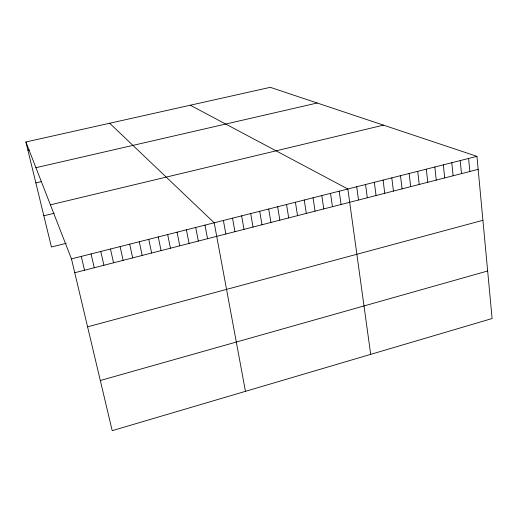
<?xml version="1.0" encoding="UTF-8"?>
<svg xmlns="http://www.w3.org/2000/svg" width="518" height="518" viewBox="0 0 518 518"><rect width="100%" height="100%" fill="white"/><g stroke="black" fill="none" stroke-linecap="round" stroke-linejoin="round"><path stroke-width="0.78" d="M100.311 380.503L487.658 270.985M87.587 326.839L482.918 220.299M74.754 272.733L478.159 169.367M71.471 258.883L476.942 156.352L492.1 318.531L112.205 430.665L71.471 258.883L25.9 141.977L270.279 87.335L476.942 156.352M66.207 243.324L51.431 247.002L25.9 141.977M43.836 215.766L54.183 213.274M50.401 204.824L383.469 125.136M35.846 182.88L41.44 181.572M35.923 167.696L317.204 103.004M27.907 150.246L29.325 149.929M190.3 105.219L347.85 188.999L370.694 354.37M109.667 123.245L214.199 222.792L245.454 391.336M81.287 256.397L84.518 270.228M91.058 253.93L94.237 267.741M100.783 251.47L103.911 265.261M110.47 249.022L113.539 262.794M120.111 246.581L123.129 260.334M129.707 244.153L132.673 257.886M139.264 241.738L142.178 255.452M148.776 239.335L151.638 253.03M158.249 236.94L161.059 250.615M167.677 234.557L170.435 248.213M177.065 232.181L179.772 245.823M186.409 229.817L189.07 243.441M195.713 227.467L198.329 241.064M204.979 225.123L207.543 238.707M223.381 220.467L225.848 234.013M232.524 218.156L234.945 231.682M241.628 215.857L244.004 229.364M250.693 213.565L253.017 227.052M259.719 211.279L261.998 224.754M268.7 209.007L270.933 222.462M277.648 206.747L279.837 220.182M286.558 204.493L288.694 217.91M295.422 202.253L297.52 215.65M304.254 200.019L306.306 213.397M313.047 197.798L315.061 211.156M321.808 195.584L323.769 208.922M330.523 193.376L332.446 206.701M339.206 191.181L341.084 204.487M356.721 186.752L358.514 200.019M365.553 184.518L367.301 197.772M374.339 182.297L376.049 195.526M383.093 180.083L384.757 193.298M391.809 177.881L393.434 191.071M400.492 175.686L402.065 188.863M409.129 173.504L410.664 186.655M417.735 171.328L419.23 184.466M426.301 169.159L427.758 182.278M434.829 167.003L436.247 180.102M443.324 164.853L444.697 177.939M451.78 162.717L453.114 175.777M460.204 160.586L461.499 173.634M468.589 158.469L469.845 171.49"/></g></svg>
